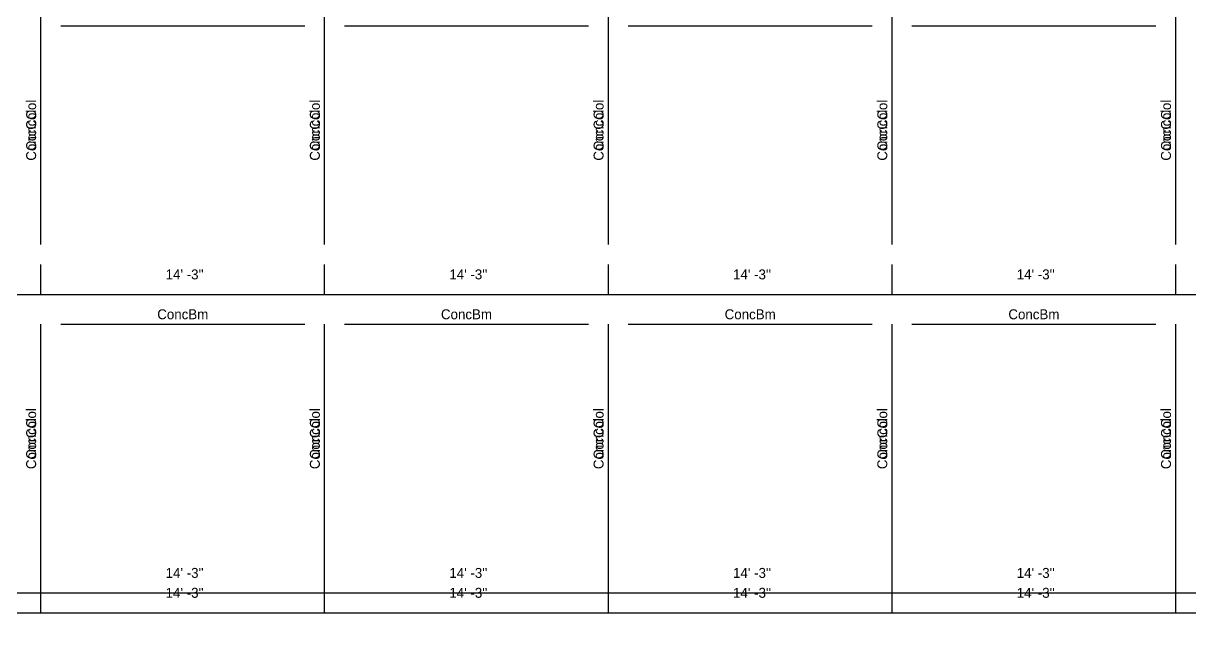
# Model space of a CAD drawing. Extents: x -38 to 2998, y -195 to 11529.
# Drawn here: x 734 to 1437, y -186 to 181 of the extents above; entities that cross this region are included whole.
import ezdxf
from ezdxf.enums import TextEntityAlignment as Align

# ---------------------------------------------------------------- set-up
doc = ezdxf.new("R2010")
doc.units = 0
doc.header["$MEASUREMENT"] = 0
doc.layers.get('0').update_dxf_attribs({"linetype": 'CONTINUOUS'})
for name, color, linetype in [('CENTERLINES', 7, 'CONTINUOUS'), ('DIMENSIONS', 4, 'CONTINUOUS'), ('TEXT', 5, 'CONTINUOUS')]:
    doc.layers.add(name, color=color, linetype=linetype)
doc.dimstyles.get("Standard").update_dxf_attribs({"dimtxt": 0.18, "dimasz": 0.18, "dimexe": 0.18, "dimexo": 0.0625, "dimgap": 0.09, "dimtad": 0, "dimtih": 1, "dimtoh": 1, "dimdec": 4, "dimzin": 0, "dimtxsty": 'STANDARD', "dimcen": 0.09, "dimazin": 3, "dimtfac": 1, "dimtdec": 4, "dimtofl": 0, "dimtmove": 0, "dimatfit": 3, "dimtolj": 1, "dimtzin": 0})

# ---------------------------------------------------------------- blocks, each defined once
blk = doc.blocks.new('*D1933')
at = {"color": 1, "linetype": 'BYBLOCK'}
for points in [[(578.73, -169.23), (577.67, -170.29), (570.25, -177.71), (569.19, -178.77)], [(749.73, -169.23), (748.67, -170.29), (741.25, -177.71), (740.19, -178.77)]]:
    blk.add_solid(points, dxfattribs=at)
at = {"layer": 'DIMENSIONS', "color": 9, "linetype": 'BYBLOCK'}
for p, q in [((573.96, -174), (573.96, -156)), ((744.96, -174), (744.96, -156))]:
    blk.add_line(p, q, dxfattribs=at)
at = {"layer": 'DIMENSIONS', "color": 0, "linetype": 'BYBLOCK'}
blk.add_line((573.96, -174), (744.96, -174), dxfattribs=at)
at = {"layer": 'DIMENSIONS', "color": 0, "linetype": 'BYBLOCK', "insert": (659.46, -162), "char_height": 6, "attachment_point": 5}
blk.add_mtext("\\A1; 14' -3''", dxfattribs=at)
blk = doc.blocks.new('*D1934')
at = {"color": 1, "linetype": 'BYBLOCK'}
for points in [[(749.73, -169.23), (748.67, -170.29), (741.25, -177.71), (740.19, -178.77)], [(920.73, -169.23), (919.67, -170.29), (912.25, -177.71), (911.19, -178.77)]]:
    blk.add_solid(points, dxfattribs=at)
at = {"layer": 'DIMENSIONS', "color": 9, "linetype": 'BYBLOCK'}
for p, q in [((744.96, -174), (744.96, -156)), ((915.96, -174), (915.96, -156))]:
    blk.add_line(p, q, dxfattribs=at)
at = {"layer": 'DIMENSIONS', "color": 0, "linetype": 'BYBLOCK'}
blk.add_line((744.96, -174), (915.96, -174), dxfattribs=at)
at = {"layer": 'DIMENSIONS', "color": 0, "linetype": 'BYBLOCK', "insert": (830.46, -162), "char_height": 6, "attachment_point": 5}
blk.add_mtext("\\A1; 14' -3''", dxfattribs=at)
blk = doc.blocks.new('*D1935')
at = {"color": 1, "linetype": 'BYBLOCK'}
for points in [[(920.73, -169.23), (919.67, -170.29), (912.25, -177.71), (911.19, -178.77)], [(1091.73, -169.23), (1090.67, -170.29), (1083.25, -177.71), (1082.19, -178.77)]]:
    blk.add_solid(points, dxfattribs=at)
at = {"layer": 'DIMENSIONS', "color": 9, "linetype": 'BYBLOCK'}
for p, q in [((915.96, -174), (915.96, -156)), ((1086.96, -174), (1086.96, -156))]:
    blk.add_line(p, q, dxfattribs=at)
at = {"layer": 'DIMENSIONS', "color": 0, "linetype": 'BYBLOCK'}
blk.add_line((915.96, -174), (1086.96, -174), dxfattribs=at)
at = {"layer": 'DIMENSIONS', "color": 0, "linetype": 'BYBLOCK', "insert": (1001.46, -162), "char_height": 6, "attachment_point": 5}
blk.add_mtext("\\A1; 14' -3''", dxfattribs=at)
blk = doc.blocks.new('*D1936')
at = {"color": 1, "linetype": 'BYBLOCK'}
for points in [[(1091.73, -169.23), (1090.67, -170.29), (1083.25, -177.71), (1082.19, -178.77)], [(1262.73, -169.23), (1261.67, -170.29), (1254.25, -177.71), (1253.19, -178.77)]]:
    blk.add_solid(points, dxfattribs=at)
at = {"layer": 'DIMENSIONS', "color": 9, "linetype": 'BYBLOCK'}
for p, q in [((1086.96, -174), (1086.96, -156)), ((1257.96, -174), (1257.96, -156))]:
    blk.add_line(p, q, dxfattribs=at)
at = {"layer": 'DIMENSIONS', "color": 0, "linetype": 'BYBLOCK'}
blk.add_line((1086.96, -174), (1257.96, -174), dxfattribs=at)
at = {"layer": 'DIMENSIONS', "color": 0, "linetype": 'BYBLOCK', "insert": (1172.46, -162), "char_height": 6, "attachment_point": 5}
blk.add_mtext("\\A1; 14' -3''", dxfattribs=at)
blk = doc.blocks.new('*D1937')
at = {"color": 1, "linetype": 'BYBLOCK'}
for points in [[(1262.73, -169.23), (1261.67, -170.29), (1254.25, -177.71), (1253.19, -178.77)], [(1433.73, -169.23), (1432.67, -170.29), (1425.25, -177.71), (1424.19, -178.77)]]:
    blk.add_solid(points, dxfattribs=at)
at = {"layer": 'DIMENSIONS', "color": 9, "linetype": 'BYBLOCK'}
for p, q in [((1257.96, -174), (1257.96, -156)), ((1428.96, -174), (1428.96, -156))]:
    blk.add_line(p, q, dxfattribs=at)
at = {"layer": 'DIMENSIONS', "color": 0, "linetype": 'BYBLOCK'}
blk.add_line((1257.96, -174), (1428.96, -174), dxfattribs=at)
at = {"layer": 'DIMENSIONS', "color": 0, "linetype": 'BYBLOCK', "insert": (1343.46, -162), "char_height": 6, "attachment_point": 5}
blk.add_mtext("\\A1; 14' -3''", dxfattribs=at)
blk = doc.blocks.new('*D1938')
at = {"color": 1, "linetype": 'BYBLOCK'}
for points in [[(1433.73, -169.23), (1432.67, -170.29), (1425.25, -177.71), (1424.19, -178.77)], [(1604.73, -169.23), (1603.67, -170.29), (1596.25, -177.71), (1595.19, -178.77)]]:
    blk.add_solid(points, dxfattribs=at)
at = {"layer": 'DIMENSIONS', "color": 9, "linetype": 'BYBLOCK'}
for p, q in [((1428.96, -174), (1428.96, -156)), ((1599.96, -174), (1599.96, -156))]:
    blk.add_line(p, q, dxfattribs=at)
at = {"layer": 'DIMENSIONS', "color": 0, "linetype": 'BYBLOCK'}
blk.add_line((1428.96, -174), (1599.96, -174), dxfattribs=at)
at = {"layer": 'DIMENSIONS', "color": 0, "linetype": 'BYBLOCK', "insert": (1514.46, -162), "char_height": 6, "attachment_point": 5}
blk.add_mtext("\\A1; 14' -3''", dxfattribs=at)
blk = doc.blocks.new('*D1954')
at = {"color": 1, "linetype": 'BYBLOCK'}
for points in [[(578.73, 22.77), (577.67, 21.71), (570.25, 14.29), (569.19, 13.23)], [(749.73, 22.77), (748.67, 21.71), (741.25, 14.29), (740.19, 13.23)]]:
    blk.add_solid(points, dxfattribs=at)
at = {"layer": 'DIMENSIONS', "color": 9, "linetype": 'BYBLOCK'}
for p, q in [((573.96, 18), (573.96, 36)), ((744.96, 18), (744.96, 36))]:
    blk.add_line(p, q, dxfattribs=at)
at = {"layer": 'DIMENSIONS', "color": 0, "linetype": 'BYBLOCK'}
blk.add_line((573.96, 18), (744.96, 18), dxfattribs=at)
at = {"layer": 'DIMENSIONS', "color": 0, "linetype": 'BYBLOCK', "insert": (659.46, 30), "char_height": 6, "attachment_point": 5}
blk.add_mtext("\\A1; 14' -3''", dxfattribs=at)
blk = doc.blocks.new('*D1955')
at = {"color": 1, "linetype": 'BYBLOCK'}
for points in [[(749.73, 22.77), (748.67, 21.71), (741.25, 14.29), (740.19, 13.23)], [(920.73, 22.77), (919.67, 21.71), (912.25, 14.29), (911.19, 13.23)]]:
    blk.add_solid(points, dxfattribs=at)
at = {"layer": 'DIMENSIONS', "color": 9, "linetype": 'BYBLOCK'}
for p, q in [((744.96, 18), (744.96, 36)), ((915.96, 18), (915.96, 36))]:
    blk.add_line(p, q, dxfattribs=at)
at = {"layer": 'DIMENSIONS', "color": 0, "linetype": 'BYBLOCK'}
blk.add_line((744.96, 18), (915.96, 18), dxfattribs=at)
at = {"layer": 'DIMENSIONS', "color": 0, "linetype": 'BYBLOCK', "insert": (830.46, 30), "char_height": 6, "attachment_point": 5}
blk.add_mtext("\\A1; 14' -3''", dxfattribs=at)
blk = doc.blocks.new('*D1956')
at = {"color": 1, "linetype": 'BYBLOCK'}
for points in [[(920.73, 22.77), (919.67, 21.71), (912.25, 14.29), (911.19, 13.23)], [(1091.73, 22.77), (1090.67, 21.71), (1083.25, 14.29), (1082.19, 13.23)]]:
    blk.add_solid(points, dxfattribs=at)
at = {"layer": 'DIMENSIONS', "color": 9, "linetype": 'BYBLOCK'}
for p, q in [((915.96, 18), (915.96, 36)), ((1086.96, 18), (1086.96, 36))]:
    blk.add_line(p, q, dxfattribs=at)
at = {"layer": 'DIMENSIONS', "color": 0, "linetype": 'BYBLOCK'}
blk.add_line((915.96, 18), (1086.96, 18), dxfattribs=at)
at = {"layer": 'DIMENSIONS', "color": 0, "linetype": 'BYBLOCK', "insert": (1001.46, 30), "char_height": 6, "attachment_point": 5}
blk.add_mtext("\\A1; 14' -3''", dxfattribs=at)
blk = doc.blocks.new('*D1957')
at = {"color": 1, "linetype": 'BYBLOCK'}
for points in [[(1091.73, 22.77), (1090.67, 21.71), (1083.25, 14.29), (1082.19, 13.23)], [(1262.73, 22.77), (1261.67, 21.71), (1254.25, 14.29), (1253.19, 13.23)]]:
    blk.add_solid(points, dxfattribs=at)
at = {"layer": 'DIMENSIONS', "color": 9, "linetype": 'BYBLOCK'}
for p, q in [((1086.96, 18), (1086.96, 36)), ((1257.96, 18), (1257.96, 36))]:
    blk.add_line(p, q, dxfattribs=at)
at = {"layer": 'DIMENSIONS', "color": 0, "linetype": 'BYBLOCK'}
blk.add_line((1086.96, 18), (1257.96, 18), dxfattribs=at)
at = {"layer": 'DIMENSIONS', "color": 0, "linetype": 'BYBLOCK', "insert": (1172.46, 30), "char_height": 6, "attachment_point": 5}
blk.add_mtext("\\A1; 14' -3''", dxfattribs=at)
blk = doc.blocks.new('*D1958')
at = {"color": 1, "linetype": 'BYBLOCK'}
for points in [[(1262.73, 22.77), (1261.67, 21.71), (1254.25, 14.29), (1253.19, 13.23)], [(1433.73, 22.77), (1432.67, 21.71), (1425.25, 14.29), (1424.19, 13.23)]]:
    blk.add_solid(points, dxfattribs=at)
at = {"layer": 'DIMENSIONS', "color": 9, "linetype": 'BYBLOCK'}
for p, q in [((1257.96, 18), (1257.96, 36)), ((1428.96, 18), (1428.96, 36))]:
    blk.add_line(p, q, dxfattribs=at)
at = {"layer": 'DIMENSIONS', "color": 0, "linetype": 'BYBLOCK'}
blk.add_line((1257.96, 18), (1428.96, 18), dxfattribs=at)
at = {"layer": 'DIMENSIONS', "color": 0, "linetype": 'BYBLOCK', "insert": (1343.46, 30), "char_height": 6, "attachment_point": 5}
blk.add_mtext("\\A1; 14' -3''", dxfattribs=at)
blk = doc.blocks.new('*D1959')
at = {"color": 1, "linetype": 'BYBLOCK'}
for points in [[(1433.73, 22.77), (1432.67, 21.71), (1425.25, 14.29), (1424.19, 13.23)], [(1604.73, 22.77), (1603.67, 21.71), (1596.25, 14.29), (1595.19, 13.23)]]:
    blk.add_solid(points, dxfattribs=at)
at = {"layer": 'DIMENSIONS', "color": 9, "linetype": 'BYBLOCK'}
for p, q in [((1428.96, 18), (1428.96, 36)), ((1599.96, 18), (1599.96, 36))]:
    blk.add_line(p, q, dxfattribs=at)
at = {"layer": 'DIMENSIONS', "color": 0, "linetype": 'BYBLOCK'}
blk.add_line((1428.96, 18), (1599.96, 18), dxfattribs=at)
at = {"layer": 'DIMENSIONS', "color": 0, "linetype": 'BYBLOCK', "insert": (1514.46, 30), "char_height": 6, "attachment_point": 5}
blk.add_mtext("\\A1; 14' -3''", dxfattribs=at)
blk = doc.blocks.new('*D2403')
at = {"color": 1, "linetype": 'BYBLOCK'}
for points in [[(578.73, -157.23), (577.67, -158.29), (570.25, -165.71), (569.19, -166.77)], [(749.73, -157.23), (748.67, -158.29), (741.25, -165.71), (740.19, -166.77)]]:
    blk.add_solid(points, dxfattribs=at)
at = {"layer": 'DIMENSIONS', "color": 9, "linetype": 'BYBLOCK'}
for p, q in [((573.96, -162), (573.96, -144)), ((744.96, -162), (744.96, -144))]:
    blk.add_line(p, q, dxfattribs=at)
at = {"layer": 'DIMENSIONS', "color": 0, "linetype": 'BYBLOCK'}
blk.add_line((573.96, -162), (744.96, -162), dxfattribs=at)
at = {"layer": 'DIMENSIONS', "color": 0, "linetype": 'BYBLOCK', "insert": (659.46, -150), "char_height": 6, "attachment_point": 5}
blk.add_mtext("\\A1; 14' -3''", dxfattribs=at)
blk = doc.blocks.new('*D2404')
at = {"color": 1, "linetype": 'BYBLOCK'}
for points in [[(749.73, -157.23), (748.67, -158.29), (741.25, -165.71), (740.19, -166.77)], [(920.73, -157.23), (919.67, -158.29), (912.25, -165.71), (911.19, -166.77)]]:
    blk.add_solid(points, dxfattribs=at)
at = {"layer": 'DIMENSIONS', "color": 9, "linetype": 'BYBLOCK'}
for p, q in [((744.96, -162), (744.96, -144)), ((915.96, -162), (915.96, -144))]:
    blk.add_line(p, q, dxfattribs=at)
at = {"layer": 'DIMENSIONS', "color": 0, "linetype": 'BYBLOCK'}
blk.add_line((744.96, -162), (915.96, -162), dxfattribs=at)
at = {"layer": 'DIMENSIONS', "color": 0, "linetype": 'BYBLOCK', "insert": (830.46, -150), "char_height": 6, "attachment_point": 5}
blk.add_mtext("\\A1; 14' -3''", dxfattribs=at)
blk = doc.blocks.new('*D2405')
at = {"color": 1, "linetype": 'BYBLOCK'}
for points in [[(920.73, -157.23), (919.67, -158.29), (912.25, -165.71), (911.19, -166.77)], [(1091.73, -157.23), (1090.67, -158.29), (1083.25, -165.71), (1082.19, -166.77)]]:
    blk.add_solid(points, dxfattribs=at)
at = {"layer": 'DIMENSIONS', "color": 9, "linetype": 'BYBLOCK'}
for p, q in [((915.96, -162), (915.96, -144)), ((1086.96, -162), (1086.96, -144))]:
    blk.add_line(p, q, dxfattribs=at)
at = {"layer": 'DIMENSIONS', "color": 0, "linetype": 'BYBLOCK'}
blk.add_line((915.96, -162), (1086.96, -162), dxfattribs=at)
at = {"layer": 'DIMENSIONS', "color": 0, "linetype": 'BYBLOCK', "insert": (1001.46, -150), "char_height": 6, "attachment_point": 5}
blk.add_mtext("\\A1; 14' -3''", dxfattribs=at)
blk = doc.blocks.new('*D2406')
at = {"color": 1, "linetype": 'BYBLOCK'}
for points in [[(1091.73, -157.23), (1090.67, -158.29), (1083.25, -165.71), (1082.19, -166.77)], [(1262.73, -157.23), (1261.67, -158.29), (1254.25, -165.71), (1253.19, -166.77)]]:
    blk.add_solid(points, dxfattribs=at)
at = {"layer": 'DIMENSIONS', "color": 9, "linetype": 'BYBLOCK'}
for p, q in [((1086.96, -162), (1086.96, -144)), ((1257.96, -162), (1257.96, -144))]:
    blk.add_line(p, q, dxfattribs=at)
at = {"layer": 'DIMENSIONS', "color": 0, "linetype": 'BYBLOCK'}
blk.add_line((1086.96, -162), (1257.96, -162), dxfattribs=at)
at = {"layer": 'DIMENSIONS', "color": 0, "linetype": 'BYBLOCK', "insert": (1172.46, -150), "char_height": 6, "attachment_point": 5}
blk.add_mtext("\\A1; 14' -3''", dxfattribs=at)
blk = doc.blocks.new('*D2407')
at = {"color": 1, "linetype": 'BYBLOCK'}
for points in [[(1262.73, -157.23), (1261.67, -158.29), (1254.25, -165.71), (1253.19, -166.77)], [(1433.73, -157.23), (1432.67, -158.29), (1425.25, -165.71), (1424.19, -166.77)]]:
    blk.add_solid(points, dxfattribs=at)
at = {"layer": 'DIMENSIONS', "color": 9, "linetype": 'BYBLOCK'}
for p, q in [((1257.96, -162), (1257.96, -144)), ((1428.96, -162), (1428.96, -144))]:
    blk.add_line(p, q, dxfattribs=at)
at = {"layer": 'DIMENSIONS', "color": 0, "linetype": 'BYBLOCK'}
blk.add_line((1257.96, -162), (1428.96, -162), dxfattribs=at)
at = {"layer": 'DIMENSIONS', "color": 0, "linetype": 'BYBLOCK', "insert": (1343.46, -150), "char_height": 6, "attachment_point": 5}
blk.add_mtext("\\A1; 14' -3''", dxfattribs=at)
blk = doc.blocks.new('*D2408')
at = {"color": 1, "linetype": 'BYBLOCK'}
for points in [[(1433.73, -157.23), (1432.67, -158.29), (1425.25, -165.71), (1424.19, -166.77)], [(1604.73, -157.23), (1603.67, -158.29), (1596.25, -165.71), (1595.19, -166.77)]]:
    blk.add_solid(points, dxfattribs=at)
at = {"layer": 'DIMENSIONS', "color": 9, "linetype": 'BYBLOCK'}
for p, q in [((1428.96, -162), (1428.96, -144)), ((1599.96, -162), (1599.96, -144))]:
    blk.add_line(p, q, dxfattribs=at)
at = {"layer": 'DIMENSIONS', "color": 0, "linetype": 'BYBLOCK'}
blk.add_line((1428.96, -162), (1599.96, -162), dxfattribs=at)
at = {"layer": 'DIMENSIONS', "color": 0, "linetype": 'BYBLOCK', "insert": (1514.46, -150), "char_height": 6, "attachment_point": 5}
blk.add_mtext("\\A1; 14' -3''", dxfattribs=at)
blk = doc.blocks.new('*D2424')
at = {"color": 1, "linetype": 'BYBLOCK'}
for points in [[(578.73, 22.77), (577.67, 21.71), (570.25, 14.29), (569.19, 13.23)], [(749.73, 22.77), (748.67, 21.71), (741.25, 14.29), (740.19, 13.23)]]:
    blk.add_solid(points, dxfattribs=at)
at = {"layer": 'DIMENSIONS', "color": 9, "linetype": 'BYBLOCK'}
for p, q in [((573.96, 18), (573.96, 36)), ((744.96, 18), (744.96, 36))]:
    blk.add_line(p, q, dxfattribs=at)
at = {"layer": 'DIMENSIONS', "color": 0, "linetype": 'BYBLOCK'}
blk.add_line((573.96, 18), (744.96, 18), dxfattribs=at)
at = {"layer": 'DIMENSIONS', "color": 0, "linetype": 'BYBLOCK', "insert": (659.46, 30), "char_height": 6, "attachment_point": 5}
blk.add_mtext("\\A1; 14' -3''", dxfattribs=at)
blk = doc.blocks.new('*D2425')
at = {"color": 1, "linetype": 'BYBLOCK'}
for points in [[(749.73, 22.77), (748.67, 21.71), (741.25, 14.29), (740.19, 13.23)], [(920.73, 22.77), (919.67, 21.71), (912.25, 14.29), (911.19, 13.23)]]:
    blk.add_solid(points, dxfattribs=at)
at = {"layer": 'DIMENSIONS', "color": 9, "linetype": 'BYBLOCK'}
for p, q in [((744.96, 18), (744.96, 36)), ((915.96, 18), (915.96, 36))]:
    blk.add_line(p, q, dxfattribs=at)
at = {"layer": 'DIMENSIONS', "color": 0, "linetype": 'BYBLOCK'}
blk.add_line((744.96, 18), (915.96, 18), dxfattribs=at)
at = {"layer": 'DIMENSIONS', "color": 0, "linetype": 'BYBLOCK', "insert": (830.46, 30), "char_height": 6, "attachment_point": 5}
blk.add_mtext("\\A1; 14' -3''", dxfattribs=at)
blk = doc.blocks.new('*D2426')
at = {"color": 1, "linetype": 'BYBLOCK'}
for points in [[(920.73, 22.77), (919.67, 21.71), (912.25, 14.29), (911.19, 13.23)], [(1091.73, 22.77), (1090.67, 21.71), (1083.25, 14.29), (1082.19, 13.23)]]:
    blk.add_solid(points, dxfattribs=at)
at = {"layer": 'DIMENSIONS', "color": 9, "linetype": 'BYBLOCK'}
for p, q in [((915.96, 18), (915.96, 36)), ((1086.96, 18), (1086.96, 36))]:
    blk.add_line(p, q, dxfattribs=at)
at = {"layer": 'DIMENSIONS', "color": 0, "linetype": 'BYBLOCK'}
blk.add_line((915.96, 18), (1086.96, 18), dxfattribs=at)
at = {"layer": 'DIMENSIONS', "color": 0, "linetype": 'BYBLOCK', "insert": (1001.46, 30), "char_height": 6, "attachment_point": 5}
blk.add_mtext("\\A1; 14' -3''", dxfattribs=at)
blk = doc.blocks.new('*D2427')
at = {"color": 1, "linetype": 'BYBLOCK'}
for points in [[(1091.73, 22.77), (1090.67, 21.71), (1083.25, 14.29), (1082.19, 13.23)], [(1262.73, 22.77), (1261.67, 21.71), (1254.25, 14.29), (1253.19, 13.23)]]:
    blk.add_solid(points, dxfattribs=at)
at = {"layer": 'DIMENSIONS', "color": 9, "linetype": 'BYBLOCK'}
for p, q in [((1086.96, 18), (1086.96, 36)), ((1257.96, 18), (1257.96, 36))]:
    blk.add_line(p, q, dxfattribs=at)
at = {"layer": 'DIMENSIONS', "color": 0, "linetype": 'BYBLOCK'}
blk.add_line((1086.96, 18), (1257.96, 18), dxfattribs=at)
at = {"layer": 'DIMENSIONS', "color": 0, "linetype": 'BYBLOCK', "insert": (1172.46, 30), "char_height": 6, "attachment_point": 5}
blk.add_mtext("\\A1; 14' -3''", dxfattribs=at)
blk = doc.blocks.new('*D2428')
at = {"color": 1, "linetype": 'BYBLOCK'}
for points in [[(1262.73, 22.77), (1261.67, 21.71), (1254.25, 14.29), (1253.19, 13.23)], [(1433.73, 22.77), (1432.67, 21.71), (1425.25, 14.29), (1424.19, 13.23)]]:
    blk.add_solid(points, dxfattribs=at)
at = {"layer": 'DIMENSIONS', "color": 9, "linetype": 'BYBLOCK'}
for p, q in [((1257.96, 18), (1257.96, 36)), ((1428.96, 18), (1428.96, 36))]:
    blk.add_line(p, q, dxfattribs=at)
at = {"layer": 'DIMENSIONS', "color": 0, "linetype": 'BYBLOCK'}
blk.add_line((1257.96, 18), (1428.96, 18), dxfattribs=at)
at = {"layer": 'DIMENSIONS', "color": 0, "linetype": 'BYBLOCK', "insert": (1343.46, 30), "char_height": 6, "attachment_point": 5}
blk.add_mtext("\\A1; 14' -3''", dxfattribs=at)
blk = doc.blocks.new('*D2429')
at = {"color": 1, "linetype": 'BYBLOCK'}
for points in [[(1433.73, 22.77), (1432.67, 21.71), (1425.25, 14.29), (1424.19, 13.23)], [(1604.73, 22.77), (1603.67, 21.71), (1596.25, 14.29), (1595.19, 13.23)]]:
    blk.add_solid(points, dxfattribs=at)
at = {"layer": 'DIMENSIONS', "color": 9, "linetype": 'BYBLOCK'}
for p, q in [((1428.96, 18), (1428.96, 36)), ((1599.96, 18), (1599.96, 36))]:
    blk.add_line(p, q, dxfattribs=at)
at = {"layer": 'DIMENSIONS', "color": 0, "linetype": 'BYBLOCK'}
blk.add_line((1428.96, 18), (1599.96, 18), dxfattribs=at)
at = {"layer": 'DIMENSIONS', "color": 0, "linetype": 'BYBLOCK', "insert": (1514.46, 30), "char_height": 6, "attachment_point": 5}
blk.add_mtext("\\A1; 14' -3''", dxfattribs=at)
blk = doc.blocks.new('*D2873')
at = {"color": 1, "linetype": 'BYBLOCK'}
for points in [[(578.73, -157.23), (577.67, -158.29), (570.25, -165.71), (569.19, -166.77)], [(749.73, -157.23), (748.67, -158.29), (741.25, -165.71), (740.19, -166.77)]]:
    blk.add_solid(points, dxfattribs=at)
at = {"layer": 'DIMENSIONS', "color": 9, "linetype": 'BYBLOCK'}
for p, q in [((573.96, -162), (573.96, -144)), ((744.96, -162), (744.96, -144))]:
    blk.add_line(p, q, dxfattribs=at)
at = {"layer": 'DIMENSIONS', "color": 0, "linetype": 'BYBLOCK'}
blk.add_line((573.96, -162), (744.96, -162), dxfattribs=at)
at = {"layer": 'DIMENSIONS', "color": 0, "linetype": 'BYBLOCK', "insert": (659.46, -150), "char_height": 6, "attachment_point": 5}
blk.add_mtext("\\A1; 14' -3''", dxfattribs=at)
blk = doc.blocks.new('*D2874')
at = {"color": 1, "linetype": 'BYBLOCK'}
for points in [[(749.73, -157.23), (748.67, -158.29), (741.25, -165.71), (740.19, -166.77)], [(920.73, -157.23), (919.67, -158.29), (912.25, -165.71), (911.19, -166.77)]]:
    blk.add_solid(points, dxfattribs=at)
at = {"layer": 'DIMENSIONS', "color": 9, "linetype": 'BYBLOCK'}
for p, q in [((744.96, -162), (744.96, -144)), ((915.96, -162), (915.96, -144))]:
    blk.add_line(p, q, dxfattribs=at)
at = {"layer": 'DIMENSIONS', "color": 0, "linetype": 'BYBLOCK'}
blk.add_line((744.96, -162), (915.96, -162), dxfattribs=at)
at = {"layer": 'DIMENSIONS', "color": 0, "linetype": 'BYBLOCK', "insert": (830.46, -150), "char_height": 6, "attachment_point": 5}
blk.add_mtext("\\A1; 14' -3''", dxfattribs=at)
blk = doc.blocks.new('*D2875')
at = {"color": 1, "linetype": 'BYBLOCK'}
for points in [[(920.73, -157.23), (919.67, -158.29), (912.25, -165.71), (911.19, -166.77)], [(1091.73, -157.23), (1090.67, -158.29), (1083.25, -165.71), (1082.19, -166.77)]]:
    blk.add_solid(points, dxfattribs=at)
at = {"layer": 'DIMENSIONS', "color": 9, "linetype": 'BYBLOCK'}
for p, q in [((915.96, -162), (915.96, -144)), ((1086.96, -162), (1086.96, -144))]:
    blk.add_line(p, q, dxfattribs=at)
at = {"layer": 'DIMENSIONS', "color": 0, "linetype": 'BYBLOCK'}
blk.add_line((915.96, -162), (1086.96, -162), dxfattribs=at)
at = {"layer": 'DIMENSIONS', "color": 0, "linetype": 'BYBLOCK', "insert": (1001.46, -150), "char_height": 6, "attachment_point": 5}
blk.add_mtext("\\A1; 14' -3''", dxfattribs=at)
blk = doc.blocks.new('*D2876')
at = {"color": 1, "linetype": 'BYBLOCK'}
for points in [[(1091.73, -157.23), (1090.67, -158.29), (1083.25, -165.71), (1082.19, -166.77)], [(1262.73, -157.23), (1261.67, -158.29), (1254.25, -165.71), (1253.19, -166.77)]]:
    blk.add_solid(points, dxfattribs=at)
at = {"layer": 'DIMENSIONS', "color": 9, "linetype": 'BYBLOCK'}
for p, q in [((1086.96, -162), (1086.96, -144)), ((1257.96, -162), (1257.96, -144))]:
    blk.add_line(p, q, dxfattribs=at)
at = {"layer": 'DIMENSIONS', "color": 0, "linetype": 'BYBLOCK'}
blk.add_line((1086.96, -162), (1257.96, -162), dxfattribs=at)
at = {"layer": 'DIMENSIONS', "color": 0, "linetype": 'BYBLOCK', "insert": (1172.46, -150), "char_height": 6, "attachment_point": 5}
blk.add_mtext("\\A1; 14' -3''", dxfattribs=at)
blk = doc.blocks.new('*D2877')
at = {"color": 1, "linetype": 'BYBLOCK'}
for points in [[(1262.73, -157.23), (1261.67, -158.29), (1254.25, -165.71), (1253.19, -166.77)], [(1433.73, -157.23), (1432.67, -158.29), (1425.25, -165.71), (1424.19, -166.77)]]:
    blk.add_solid(points, dxfattribs=at)
at = {"layer": 'DIMENSIONS', "color": 9, "linetype": 'BYBLOCK'}
for p, q in [((1257.96, -162), (1257.96, -144)), ((1428.96, -162), (1428.96, -144))]:
    blk.add_line(p, q, dxfattribs=at)
at = {"layer": 'DIMENSIONS', "color": 0, "linetype": 'BYBLOCK'}
blk.add_line((1257.96, -162), (1428.96, -162), dxfattribs=at)
at = {"layer": 'DIMENSIONS', "color": 0, "linetype": 'BYBLOCK', "insert": (1343.46, -150), "char_height": 6, "attachment_point": 5}
blk.add_mtext("\\A1; 14' -3''", dxfattribs=at)
blk = doc.blocks.new('*D2878')
at = {"color": 1, "linetype": 'BYBLOCK'}
for points in [[(1433.73, -157.23), (1432.67, -158.29), (1425.25, -165.71), (1424.19, -166.77)], [(1604.73, -157.23), (1603.67, -158.29), (1596.25, -165.71), (1595.19, -166.77)]]:
    blk.add_solid(points, dxfattribs=at)
at = {"layer": 'DIMENSIONS', "color": 9, "linetype": 'BYBLOCK'}
for p, q in [((1428.96, -162), (1428.96, -144)), ((1599.96, -162), (1599.96, -144))]:
    blk.add_line(p, q, dxfattribs=at)
at = {"layer": 'DIMENSIONS', "color": 0, "linetype": 'BYBLOCK'}
blk.add_line((1428.96, -162), (1599.96, -162), dxfattribs=at)
at = {"layer": 'DIMENSIONS', "color": 0, "linetype": 'BYBLOCK', "insert": (1514.46, -150), "char_height": 6, "attachment_point": 5}
blk.add_mtext("\\A1; 14' -3''", dxfattribs=at)
blk = doc.blocks.new('*D2894')
at = {"color": 1, "linetype": 'BYBLOCK'}
for points in [[(578.73, 22.77), (577.67, 21.71), (570.25, 14.29), (569.19, 13.23)], [(749.73, 22.77), (748.67, 21.71), (741.25, 14.29), (740.19, 13.23)]]:
    blk.add_solid(points, dxfattribs=at)
at = {"layer": 'DIMENSIONS', "color": 9, "linetype": 'BYBLOCK'}
for p, q in [((573.96, 18), (573.96, 36)), ((744.96, 18), (744.96, 36))]:
    blk.add_line(p, q, dxfattribs=at)
at = {"layer": 'DIMENSIONS', "color": 0, "linetype": 'BYBLOCK'}
blk.add_line((573.96, 18), (744.96, 18), dxfattribs=at)
at = {"layer": 'DIMENSIONS', "color": 0, "linetype": 'BYBLOCK', "insert": (659.46, 30), "char_height": 6, "attachment_point": 5}
blk.add_mtext("\\A1; 14' -3''", dxfattribs=at)
blk = doc.blocks.new('*D2895')
at = {"color": 1, "linetype": 'BYBLOCK'}
for points in [[(749.73, 22.77), (748.67, 21.71), (741.25, 14.29), (740.19, 13.23)], [(920.73, 22.77), (919.67, 21.71), (912.25, 14.29), (911.19, 13.23)]]:
    blk.add_solid(points, dxfattribs=at)
at = {"layer": 'DIMENSIONS', "color": 9, "linetype": 'BYBLOCK'}
for p, q in [((744.96, 18), (744.96, 36)), ((915.96, 18), (915.96, 36))]:
    blk.add_line(p, q, dxfattribs=at)
at = {"layer": 'DIMENSIONS', "color": 0, "linetype": 'BYBLOCK'}
blk.add_line((744.96, 18), (915.96, 18), dxfattribs=at)
at = {"layer": 'DIMENSIONS', "color": 0, "linetype": 'BYBLOCK', "insert": (830.46, 30), "char_height": 6, "attachment_point": 5}
blk.add_mtext("\\A1; 14' -3''", dxfattribs=at)
blk = doc.blocks.new('*D2896')
at = {"color": 1, "linetype": 'BYBLOCK'}
for points in [[(920.73, 22.77), (919.67, 21.71), (912.25, 14.29), (911.19, 13.23)], [(1091.73, 22.77), (1090.67, 21.71), (1083.25, 14.29), (1082.19, 13.23)]]:
    blk.add_solid(points, dxfattribs=at)
at = {"layer": 'DIMENSIONS', "color": 9, "linetype": 'BYBLOCK'}
for p, q in [((915.96, 18), (915.96, 36)), ((1086.96, 18), (1086.96, 36))]:
    blk.add_line(p, q, dxfattribs=at)
at = {"layer": 'DIMENSIONS', "color": 0, "linetype": 'BYBLOCK'}
blk.add_line((915.96, 18), (1086.96, 18), dxfattribs=at)
at = {"layer": 'DIMENSIONS', "color": 0, "linetype": 'BYBLOCK', "insert": (1001.46, 30), "char_height": 6, "attachment_point": 5}
blk.add_mtext("\\A1; 14' -3''", dxfattribs=at)
blk = doc.blocks.new('*D2897')
at = {"color": 1, "linetype": 'BYBLOCK'}
for points in [[(1091.73, 22.77), (1090.67, 21.71), (1083.25, 14.29), (1082.19, 13.23)], [(1262.73, 22.77), (1261.67, 21.71), (1254.25, 14.29), (1253.19, 13.23)]]:
    blk.add_solid(points, dxfattribs=at)
at = {"layer": 'DIMENSIONS', "color": 9, "linetype": 'BYBLOCK'}
for p, q in [((1086.96, 18), (1086.96, 36)), ((1257.96, 18), (1257.96, 36))]:
    blk.add_line(p, q, dxfattribs=at)
at = {"layer": 'DIMENSIONS', "color": 0, "linetype": 'BYBLOCK'}
blk.add_line((1086.96, 18), (1257.96, 18), dxfattribs=at)
at = {"layer": 'DIMENSIONS', "color": 0, "linetype": 'BYBLOCK', "insert": (1172.46, 30), "char_height": 6, "attachment_point": 5}
blk.add_mtext("\\A1; 14' -3''", dxfattribs=at)
blk = doc.blocks.new('*D2898')
at = {"color": 1, "linetype": 'BYBLOCK'}
for points in [[(1262.73, 22.77), (1261.67, 21.71), (1254.25, 14.29), (1253.19, 13.23)], [(1433.73, 22.77), (1432.67, 21.71), (1425.25, 14.29), (1424.19, 13.23)]]:
    blk.add_solid(points, dxfattribs=at)
at = {"layer": 'DIMENSIONS', "color": 9, "linetype": 'BYBLOCK'}
for p, q in [((1257.96, 18), (1257.96, 36)), ((1428.96, 18), (1428.96, 36))]:
    blk.add_line(p, q, dxfattribs=at)
at = {"layer": 'DIMENSIONS', "color": 0, "linetype": 'BYBLOCK'}
blk.add_line((1257.96, 18), (1428.96, 18), dxfattribs=at)
at = {"layer": 'DIMENSIONS', "color": 0, "linetype": 'BYBLOCK', "insert": (1343.46, 30), "char_height": 6, "attachment_point": 5}
blk.add_mtext("\\A1; 14' -3''", dxfattribs=at)
blk = doc.blocks.new('*D2899')
at = {"color": 1, "linetype": 'BYBLOCK'}
for points in [[(1433.73, 22.77), (1432.67, 21.71), (1425.25, 14.29), (1424.19, 13.23)], [(1604.73, 22.77), (1603.67, 21.71), (1596.25, 14.29), (1595.19, 13.23)]]:
    blk.add_solid(points, dxfattribs=at)
at = {"layer": 'DIMENSIONS', "color": 9, "linetype": 'BYBLOCK'}
for p, q in [((1428.96, 18), (1428.96, 36)), ((1599.96, 18), (1599.96, 36))]:
    blk.add_line(p, q, dxfattribs=at)
at = {"layer": 'DIMENSIONS', "color": 0, "linetype": 'BYBLOCK'}
blk.add_line((1428.96, 18), (1599.96, 18), dxfattribs=at)
at = {"layer": 'DIMENSIONS', "color": 0, "linetype": 'BYBLOCK', "insert": (1514.46, 30), "char_height": 6, "attachment_point": 5}
blk.add_mtext("\\A1; 14' -3''", dxfattribs=at)

msp = doc.modelspace()

# ---------------------------------------------------------------- linework, layer by layer
at = {"layer": 'CENTERLINES', "color": 0, "linetype": 'CONTINUOUS'}
for p, q in [((744.96, 48), (744.96, 192)), ((915.96, 48), (915.96, 192)), ((1086.96, 48), (1086.96, 192)), ((1257.96, 48), (1257.96, 192)), ((1428.96, 48), (1428.96, 192)), ((744.96, 48), (744.96, 180)), ((744.96, 48), (744.96, 180)), ((756.96, 180), (903.96, 180)), ((756.96, 180), (903.96, 180)), ((915.96, 48), (915.96, 180)), ((915.96, 48), (915.96, 180)), ((927.96, 180), (1074.96, 180)), ((927.96, 180), (1074.96, 180)), ((1086.96, 48), (1086.96, 180)), ((1086.96, 48), (1086.96, 180)), ((1098.96, 180), (1245.96, 180)), ((1098.96, 180), (1245.96, 180)), ((1257.96, 48), (1257.96, 180)), ((1257.96, 48), (1257.96, 180)), ((1269.96, 180), (1416.96, 180)), ((1269.96, 180), (1416.96, 180)), ((1428.96, 48), (1428.96, 180)), ((1428.96, 48), (1428.96, 180)), ((744.96, -144), (744.96, 0)), ((744.96, -132), (744.96, 0)), ((744.96, -132), (744.96, 0)), ((756.96, 0), (903.96, 0)), ((756.96, 0), (903.96, 0)), ((756.96, 0), (903.96, 0)), ((915.96, -144), (915.96, 0)), ((915.96, -132), (915.96, 0)), ((915.96, -132), (915.96, 0)), ((927.96, 0), (1074.96, 0)), ((927.96, 0), (1074.96, 0)), ((927.96, 0), (1074.96, 0)), ((1086.96, -144), (1086.96, 0)), ((1086.96, -132), (1086.96, 0)), ((1086.96, -132), (1086.96, 0)), ((1098.96, 0), (1245.96, 0)), ((1098.96, 0), (1245.96, 0)), ((1098.96, 0), (1245.96, 0)), ((1257.96, -144), (1257.96, 0)), ((1257.96, -132), (1257.96, 0)), ((1257.96, -132), (1257.96, 0)), ((1269.96, 0), (1416.96, 0)), ((1269.96, 0), (1416.96, 0)), ((1269.96, 0), (1416.96, 0)), ((1428.96, -144), (1428.96, 0)), ((1428.96, -132), (1428.96, 0)), ((1428.96, -132), (1428.96, 0))]:
    msp.add_line(p, q, dxfattribs=at)

# ---------------------------------------------------------------- texts
at = {"layer": 'TEXT', "color": 0}
for p in [(738.96, 120), (909.96, 120), (1080.96, 120), (1251.96, 120), (1422.96, 120), (738.96, 114), (738.96, 114), (909.96, 114), (909.96, 114), (1080.96, 114), (1080.96, 114), (1251.96, 114), (1251.96, 114), (1422.96, 114), (1422.96, 114), (738.96, -66), (738.96, -66), (909.96, -66), (909.96, -66), (1080.96, -66), (1080.96, -66), (1251.96, -66), (1251.96, -66), (1422.96, -66), (1422.96, -66), (738.96, -72), (909.96, -72), (1080.96, -72), (1251.96, -72), (1422.96, -72)]:
    msp.add_text('ConcCol', height=6, rotation=90, dxfattribs=at).set_placement(p, align=Align.MIDDLE)
for p in [(830.46, 6), (830.46, 6), (830.46, 6), (1001.46, 6), (1001.46, 6), (1001.46, 6), (1172.46, 6), (1172.46, 6), (1172.46, 6), (1343.46, 6), (1343.46, 6), (1343.46, 6)]:
    msp.add_text('ConcBm', height=6, dxfattribs=at).set_placement(p, align=Align.MIDDLE)

# ---------------------------------------------------------------- dimensions: what is measured, and where the dimension line sits
at = {"layer": 'DIMENSIONS'}
for base, p1, p2, picture, middle in [((744.96, 18), (573.96, 6), (744.96, 6), '*D1954', (659.46, 6)), ((744.96, 18), (573.96, 6), (744.96, 6), '*D2424', (659.46, 6)), ((744.96, 18), (573.96, 6), (744.96, 6), '*D2894', (659.46, 6)), ((915.96, 18), (744.96, 6), (915.96, 6), '*D1955', (830.46, 6)), ((915.96, 18), (744.96, 6), (915.96, 6), '*D2425', (830.46, 6)), ((915.96, 18), (744.96, 6), (915.96, 6), '*D2895', (830.46, 6)), ((1086.96, 18), (915.96, 6), (1086.96, 6), '*D1956', (1001.46, 6)), ((1086.96, 18), (915.96, 6), (1086.96, 6), '*D2426', (1001.46, 6)), ((1086.96, 18), (915.96, 6), (1086.96, 6), '*D2896', (1001.46, 6)), ((1257.96, 18), (1086.96, 6), (1257.96, 6), '*D1957', (1172.46, 6)), ((1257.96, 18), (1086.96, 6), (1257.96, 6), '*D2427', (1172.46, 6)), ((1257.96, 18), (1086.96, 6), (1257.96, 6), '*D2897', (1172.46, 6)), ((1428.96, 18), (1257.96, 6), (1428.96, 6), '*D1958', (1343.46, 6)), ((1428.96, 18), (1257.96, 6), (1428.96, 6), '*D2428', (1343.46, 6)), ((1428.96, 18), (1257.96, 6), (1428.96, 6), '*D2898', (1343.46, 6)), ((1599.96, 18), (1428.96, 6), (1599.96, 6), '*D1959', (1514.46, 6)), ((1599.96, 18), (1428.96, 6), (1599.96, 6), '*D2429', (1514.46, 6)), ((1599.96, 18), (1428.96, 6), (1599.96, 6), '*D2899', (1514.46, 6)), ((744.96, -162), (573.96, -174), (744.96, -174), '*D2403', (659.46, -174)), ((744.96, -162), (573.96, -174), (744.96, -174), '*D2873', (659.46, -174)), ((915.96, -162), (744.96, -174), (915.96, -174), '*D2404', (830.46, -174)), ((915.96, -162), (744.96, -174), (915.96, -174), '*D2874', (830.46, -174)), ((1086.96, -162), (915.96, -174), (1086.96, -174), '*D2405', (1001.46, -174)), ((1086.96, -162), (915.96, -174), (1086.96, -174), '*D2875', (1001.46, -174)), ((1257.96, -162), (1086.96, -174), (1257.96, -174), '*D2406', (1172.46, -174)), ((1257.96, -162), (1086.96, -174), (1257.96, -174), '*D2876', (1172.46, -174)), ((1428.96, -162), (1257.96, -174), (1428.96, -174), '*D2407', (1343.46, -174)), ((1428.96, -162), (1257.96, -174), (1428.96, -174), '*D2877', (1343.46, -174)), ((1599.96, -162), (1428.96, -174), (1599.96, -174), '*D2408', (1514.46, -174)), ((1599.96, -162), (1428.96, -174), (1599.96, -174), '*D2878', (1514.46, -174)), ((744.96, -174), (573.96, -186), (744.96, -186), '*D1933', (659.46, -186)), ((915.96, -174), (744.96, -186), (915.96, -186), '*D1934', (830.46, -186)), ((1086.96, -174), (915.96, -186), (1086.96, -186), '*D1935', (1001.46, -186)), ((1257.96, -174), (1086.96, -186), (1257.96, -186), '*D1936', (1172.46, -186)), ((1428.96, -174), (1257.96, -186), (1428.96, -186), '*D1937', (1343.46, -186)), ((1599.96, -174), (1428.96, -186), (1599.96, -186), '*D1938', (1514.46, -186))]:
    dim = msp.add_linear_dim(base=base, p1=p1, p2=p2, dimstyle='STANDARD', dxfattribs=at)
    dim.commit()
    dim.dimension.update_dxf_attribs({"geometry": picture, "text_midpoint": middle})

doc.saveas('drawing.dxf')
